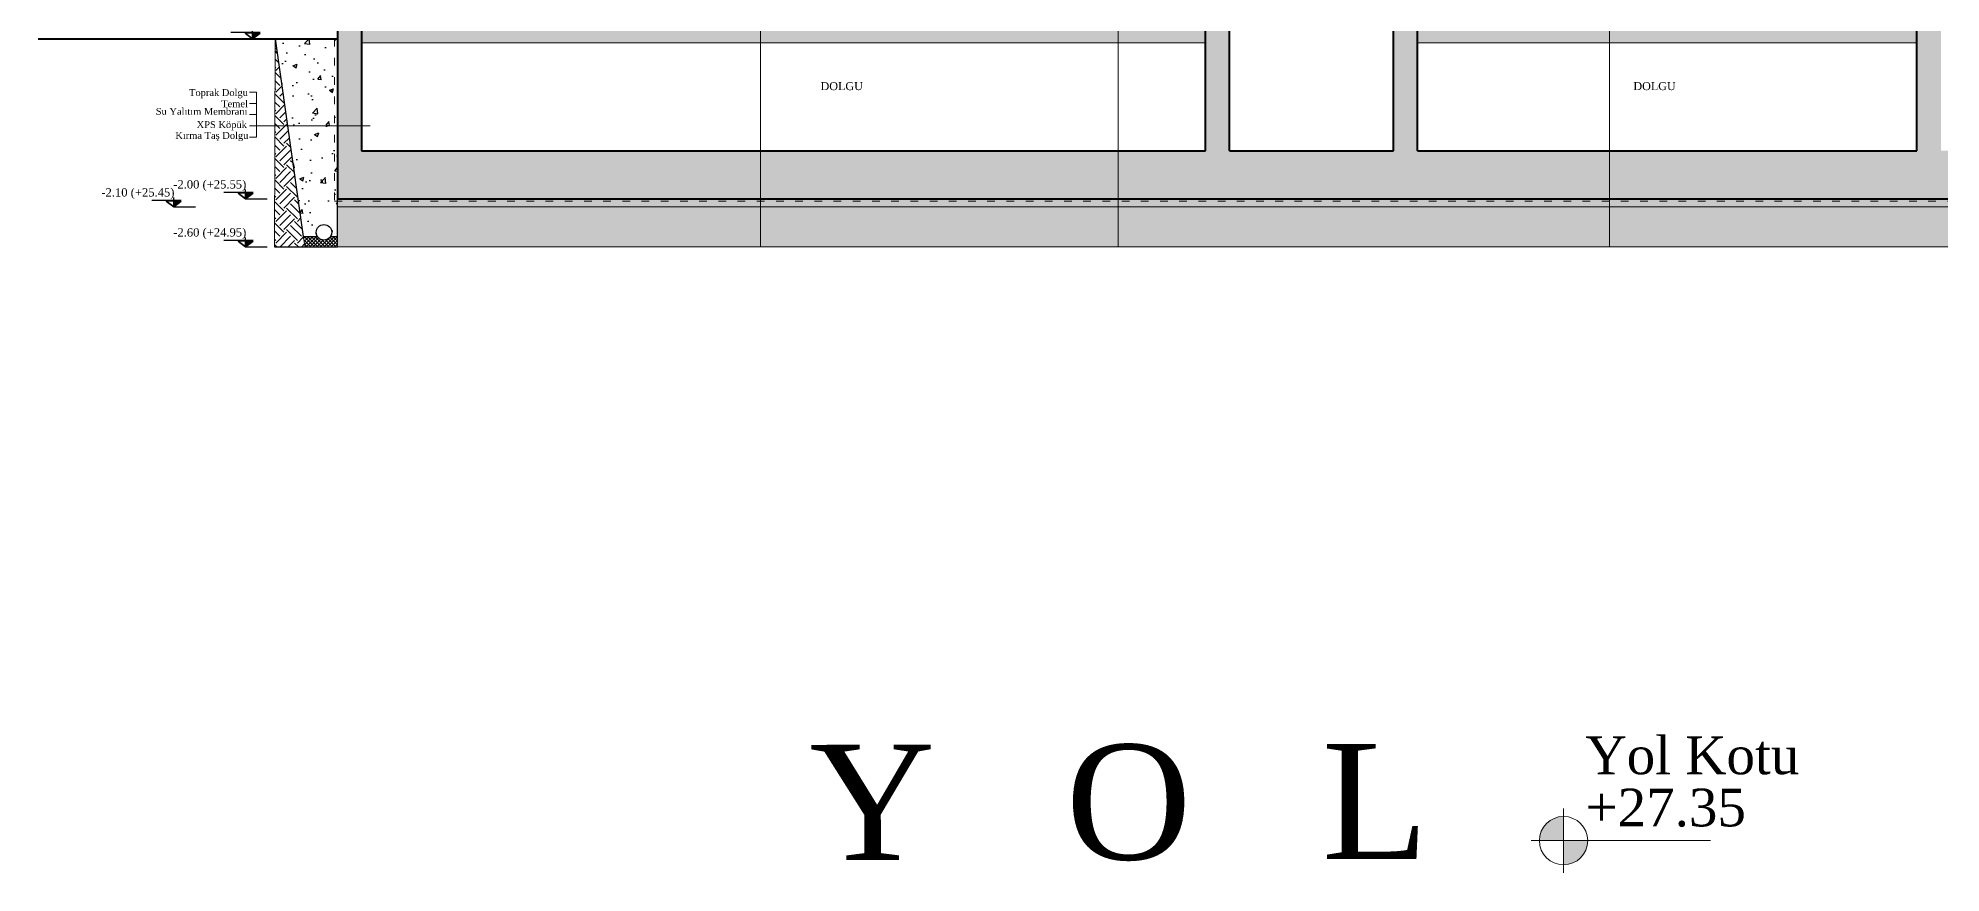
# Model space of a CAD drawing. Header units: centimetres. Extents: x 14449 to 53524, y -19051 to -10746.
# Drawn here: x 21237 to 21832, y -11804 to -11543 of the extents above; entities that cross this region are included whole.
import ezdxf

# ---------------------------------------------------------------- set-up
doc = ezdxf.new("R2010")
doc.units = ezdxf.units.CM
doc.linetypes.add('ACAD_ISO03W100', pattern=[30, 12, -18])
doc.linetypes.add('DOT', pattern=[6.35, 0, -6.35])
for name, color, linetype, lineweight in [('İNCE', 8, 'Continuous', 5), ('malzeme cizgisi', 242, 'Continuous', 20), ('P-TEFRİŞ', 253, 'Continuous', 5), ('P-ÖLÇÜ İÇ', 243, 'Continuous', 0), ('rtm-duv tugla', 22, 'Continuous', 35), ('rtm-mhl-yazı-malzeme', 7, 'Continuous', 13), ('rtm-sembol kot', 242, 'Continuous', 20), ('rtm-sembol kot yazı', 7, 'Continuous', 20), ('rtm-sıva', 252, 'Continuous', 15), ('rtm-tarama-betonarme', 51, 'Continuous', 13), ('rtm-tas_betonarme', 50, 'Continuous', 40), ('rtm-vaz-grid yazı', 7, 'Continuous', 20)]:
    doc.layers.add(name, color=color, linetype=linetype, lineweight=lineweight)
doc.layers.add('KOT', color=1, linetype='Continuous')
doc.layers.add('Tarama', color=7, linetype='Continuous')
doc.styles.add('ARIAL', font='times.ttf')
doc.styles.add('times new roman_1_18', font='times.ttf', dxfattribs={"height": 0.2})
doc.styles.add('VAZ-OLCU', font='times.ttf', dxfattribs={"height": 60})
doc.styles.add('ölçü', font='times.ttf', dxfattribs={"height": 10})

# ---------------------------------------------------------------- blocks, each defined once
blk = doc.blocks.new('DFSHDFHDFH')
at = {"layer": 'rtm-sembol kot'}
h = blk.add_hatch(color=256, dxfattribs=at)
h.paths.add_polyline_path([(-22171.3, 15649.3, 0.414214), (-22197.6, 15623.1), (-22171.3, 15623.1)])
h.paths.add_polyline_path([(-22171.3, 15596.8, 0.414214), (-22145.1, 15623.1), (-22171.3, 15623.1)])
for p, q in [((-22171.3, 15588.1), (-22171.3, 15658.1)), ((-22206.3, 15623.1), (-22011.9, 15623.1))]:
    blk.add_line(p, q, dxfattribs=at)
blk.add_circle((-22171.3, 15623.1), 26.2, dxfattribs=at)
blk = doc.blocks.new('gfsdhfdjfg')
at = {"layer": 'malzeme cizgisi'}
for points in [[(-6256, -2123), (-6256, -1670.1)], [(-6256, -1670.1), (-6248.9, -1670.1)], [(-6256, -1681.9), (-6248.9, -1681.9)], [(-6256, -1693.8), (-6248.9, -1693.8)], [(-6256, -1707.2), (-6248.9, -1707.2)], [(-6256, -1721.4), (-6248.9, -1721.4)], [(-6256, -1736), (-6248.9, -1736)], [(-6256, -1749.6), (-6248.9, -1749.6)], [(-6256, -1763.2), (-6248.9, -1763.2)], [(-6256, -1776.9), (-6248.9, -1776.9)], [(-6256, -1790.5), (-6248.9, -1790.5)]]:
    blk.add_lwpolyline(points, dxfattribs=at)
at = {"layer": 'rtm-mhl-yazı-malzeme', "linetype": 'Continuous', "lineweight": 0, "style": 'times new roman_1_18'}
for s, p in [(' seramik kaplama (2cm)', (-6249.5, -1673.7)), ('şap', (-6244.8, -1684.6)), ('grobeton 10cm', (-6244.8, -1697.4)), ('sıkıştırılmış dolgu 15cm', (-6244.8, -1710.9)), ('radye temel ', (-6244.8, -1739.7)), ('dolgu', (-6244.8, -1725.1)), ('ısı yalıtımı', (-6244.8, -1753.3)), ('su yalıtım(serpme kristalize kimyasal katkılı)', (-6244.8, -1766.9)), ('grobeton 10cm', (-6244.8, -1780.5)), ('sıkıştırılmış dolgu ', (-6244.8, -1795.4))]:
    blk.add_text(s, height=10, dxfattribs=at).set_placement(p)
blk = doc.blocks.new('kotson')
at = {"layer": 'KOT'}
blk.add_hatch(color=256, dxfattribs=at).paths.add_polyline_path([(0.3, 13.6), (18, 0), (18, 13.6)])
for p, q in [((70, 16), (0, 16)), ((18, 0), (0.3, 13.6)), ((0.3, 13.6), (35.6, 13.6)), ((18, 0), (18, 21.9)), ((35.6, 13.6), (18, 0)), ((18, 0), (35.6, 13.6)), ((18, 0), (18, 13.6)), ((18, 0), (-33.7, 0))]:
    blk.add_line(p, q, dxfattribs=at)

msp = doc.modelspace()

# ---------------------------------------------------------------- hatches: boundary and pattern name
at = {"layer": 'İNCE', "linetype": 'Continuous', "lineweight": -3}
h = msp.add_hatch(dxfattribs=at)
h.set_pattern_fill('EARTH', scale=0.75, angle=45, style=0)
h.set_pattern_definition([(45, (1829.0397, 9969.4897), (5e-16, 6.7351921), [4.7625, -4.7625]), (45, (1827.777, 9970.7525), (5e-16, 6.7351921), [4.7625, -4.7625]), (45, (1826.514, 9972.0154), (5e-16, 6.7351921), [4.7625, -4.7625]), (135, (1826.514, 9972.8573), (-6.7351921, 5e-16), [4.7625, -4.7625]), (135, (1827.777, 9974.12), (-6.7351921, 5e-16), [4.7625, -4.7625]), (135, (1829.0397, 9975.383), (-6.7351921, 5e-16), [4.7625, -4.7625])])
h.paths.add_polyline_path([(21311.01, -11608.71), (21320.64, -11608.71), (21319.95, -11605.51), (21316.18, -11578.78), (21311.22, -11543.71)])
h = msp.add_hatch(dxfattribs=at)
h.set_pattern_fill('AR-CONC', scale=0.075, style=0)
h.set_pattern_definition([(50, (1829.04, 9956.99), (13.66385, -1.1954314), [1.42875, -15.71625]), (355, (1829.04, 9956.99), (-2.6432566, 14.3292634), [1.143, -12.573044]), (100.451445, (1830.178, 9956.89), (11.0205935, 13.1338314), [1.2142507, -13.3567683]), (46.1842, (1829.04, 9960.8), (20.330928, -3.153175), [2.143125, -23.574375]), (96.63556, (1830.734, 9960.537), (17.80531, 18.55696), [1.821377, -20.03517]), (351.18415, (1829.04, 9960.8), (17.80531, 18.55696), [1.714498, -18.85948]), (21, (1830.945, 9959.847), (11.3710793, -7.66989), [1.42875, -15.71625]), (326, (1830.945, 9959.847), (4.635152, 13.8140975), [1.143, -12.573]), (71.451445, (1831.892, 9959.208), (16.0062314, 6.1442077), [1.2142507, -13.356745]), (37.5, (1829.0397, 9956.9897), (0.23164524, 6.3416279), [0, -12.4206, 0, -12.7635, 0, -12.620625]), (7.5, (1829.04, 9956.99), (5.0114747, 7.5135431), [0, -7.2771, 0, -12.13485, 0, -4.810125]), (327.5, (1824.7915, 9956.9897), (10.1692946, -0.4296558), [0, -4.7625, 0, -14.859, 0, -19.71675]), (317.5, (1822.8865, 9956.99), (11.1096886, 1.9069868), [0, -6.19125, 0, -9.8679, 0, -14.00175])])
edge = h.paths.add_edge_path()
edge.add_line((21319.95, -11605.51), (21324.47, -11605.52))
edge.add_arc((21326.48, -11604.17), 2.42, 180, 214.01835, ccw=False)
edge.add_arc((21326.48, -11604.17), 2.42, 0, 180, ccw=False)
edge.add_arc((21326.48, -11604.17), 2.42, -32.80355, 0, ccw=False)
edge.add_line((21328.51, -11605.48), (21330.7, -11605.48))
edge.add_line((21330.7, -11605.48), (21330.72, -11566.16))
edge.add_line((21330.72, -11566.16), (21330.73, -11543.71))
edge.add_line((21330.73, -11543.71), (21311.22, -11543.71))
edge.add_line((21311.22, -11543.71), (21314.66, -11568.07))
edge.add_line((21314.66, -11568.07), (21319.95, -11605.51))
at = {"layer": 'İNCE'}
h = msp.add_hatch(dxfattribs=at)
h.set_pattern_fill('TRIANG', color=256, scale=0.25)
h.set_pattern_definition([(60, (14736.1348, -9000.3627), (-1.190625, 2.062223), [1.190625, -1.190625]), (120, (14736.1348, -9000.3627), (-2.38125, 1e-09), [1.190625, -1.190625]), (0, (14735.5395, -8999.3316), (1.190625, 2.062223), [1.190625, -1.190625])])
h.paths.add_polyline_path([(21601.95, -11544.96), (21601.95, -11541.21), (21338.23, -11541.21), (21338.23, -11544.96)])
h = msp.add_hatch(dxfattribs=at)
h.set_pattern_fill('TRIANG', color=256, scale=0.25)
h.set_pattern_definition([(60, (15066.1008, -9000.3627), (-1.190625, 2.062223), [1.190625, -1.190625]), (120, (15066.1008, -9000.3627), (-2.38125, 1e-09), [1.190625, -1.190625]), (0, (15065.5055, -8999.3316), (1.190625, 2.062223), [1.190625, -1.190625])])
h.paths.add_polyline_path([(21824.2, -11544.96), (21824.2, -11541.21), (21668.2, -11541.21), (21668.2, -11544.96)])
h = msp.add_hatch(dxfattribs=at)
h.set_pattern_fill('TRIANG', color=256, scale=0.25)
h.set_pattern_definition([(60, (17202.9848, -7516.4639), (-1.190625, 2.062223), [1.190625, -1.190625]), (120, (17202.9848, -7516.4639), (-2.38125, 1e-09), [1.190625, -1.190625]), (0, (17202.3894, -7515.4328), (1.190625, 2.062223), [1.190625, -1.190625])])
h.paths.add_polyline_path([(22102.38, -11596.21), (22102.38, -11593.71), (21330.73, -11593.71), (21330.73, -11596.21)])
h = msp.add_hatch(dxfattribs=at)
h.set_pattern_fill('GRAVEL', color=256, scale=0.375)
h.set_pattern_definition([(228.012788, (14919.5305, -9002.0877), (-76.200000006, -85.724999995), [1.281455, -126.864314]), (184.969741, (14918.67325, -9003.0402), (114.299999955, 9.525000543), [2.199018, -217.702683]), (132.510447, (14916.4825, -9003.2307), (95.25000004, -104.774999963), [1.550556, -153.50521]), (267.273689, (14912.76775, -9005.61195), (9.52500002, 190.5), [2.002517, -198.24914]), (292.833654, (14912.6725, -9007.6122), (-47.625000004, 114.299999998), [1.963626, -194.399279]), (357.273689, (14913.4345, -9009.42195), (-190.5, 9.52500002), [2.002517, -198.24914]), (37.6942405, (14915.43475, -9009.5172), (-123.824999995, -95.250000007), [2.648226, -262.174182]), (72.2553284, (14917.53025, -9007.89795), (66.675000018, 209.549999994), [2.500198, -247.519712]), (121.4295656, (14918.29225, -9005.5167), (-76.20000001, 123.824999993), [2.009299, -198.920796]), (175.236358, (14917.2445, -9003.8022), (104.775, -9.52500002), [2.293925, -112.402264]), (222.397438, (14914.9585, -9003.6117), (-114.299999996, -104.775000004), [2.966542, -293.687897]), (138.814075, (14922.1975, -9005.7072), (-66.675, 57.15), [1.012517, -100.239622]), (171.4692344, (14921.4355, -9005.04045), (123.825000003, -19.049999978), [1.926307, -190.704896]), (225, (14919.5305, -9004.755), (-1e-15, -9.525), [1.347035, -12.123349]), (203.19859, (14918.8637, -9003.6117), (47.625, 19.05), [0.725405, -71.814834]), (291.80141, (14918.197, -9003.8975), (-9.525, 28.575), [1.025871, -50.267824]), (30.963757, (14918.578, -9004.85), (28.575, 19.05), [1.666199, -53.873618]), (161.56505, (14920.0067, -9003.9927), (19.05, -9.525), [1.204827, -28.915868]), (16.38954, (14912.6725, -9003.89745), (95.25, 28.575), [1.68783, -167.0956]), (70.346176, (14914.29175, -9003.4212), (-38.100000003, -104.775), [1.415996, -140.183309]), (293.19859, (14920.0067, -9002.0877), (-19.05, 47.625), [1.4508, -71.089438]), (343.61046, (14920.57825, -9003.4212), (-95.250000002, 28.574999993), [1.68783, -167.0956]), (339.443955, (14912.6725, -9009.803), (-47.625, 19.05), [1.627632, -79.754004]), (294.775141, (14914.1965, -9010.37445), (-47.625000057, 104.774999974), [1.36377, -135.013475]), (66.80141, (14920.102, -9011.6127), (19.05, 47.625), [1.4508, -71.089438]), (17.354025, (14920.6735, -9010.2792), (-123.824999998, -38.10000001), [1.596685, -158.07141]), (69.443955, (14915.4347, -9011.6127), (-19.05, -47.625), [0.813816, -80.56782]), (101.309932, (14919.5305, -9011.6127), (-9.525, 38.1), [0.48568, -48.082481]), (165.963757, (14919.4352, -9011.1365), (28.575, -9.525), [1.963626, -37.308955]), (186.009006, (14917.53025, -9010.6602), (95.25, 9.525000005), [1.819751, -180.155118]), (303.690068, (14918.578, -9005.7072), (-9.525, 19.05), [1.373715, -32.969161]), (353.1572266, (14919.34, -9006.8502), (161.925000001, -19.049999992), [2.398338, -237.435034]), (60.945396, (14921.72125, -9007.13595), (-38.1, -66.675), [0.980656, -97.085221]), (90, (14922.1975, -9006.279), (-9.525, 9.525), [0.5715, -8.9535]), (120.256437, (14917.33975, -9010.37445), (38.099999995, -66.675), [1.323251, -131.002278]), (48.012787, (14916.673, -9009.23145), (76.200000006, 85.724999994), [2.562911, -125.582858]), (0, (14918.3875, -9007.326), (9.525, 9.525), [2.4765, -7.0485]), (325.3048465, (14920.864, -9007.32645), (95.250000036, -66.67499995), [1.506036, -149.097438]), (254.054604, (14922.1022, -9008.1837), (-9.525, -38.1), [1.386859, -67.956188]), (207.6459754, (14921.72125, -9009.5172), (-180.975000007, -95.249999987), [2.258044, -223.546742]), (175.426079, (14919.721, -9010.56495), (-123.825, 9.525), [2.38886, -236.496924])])
h.paths.add_polyline_path([(22102.38, -11608.71), (22102.38, -11596.21), (21330.73, -11596.21), (21330.73, -11608.71)])
at = {"layer": 'rtm-tarama-betonarme'}
h = msp.add_hatch(dxfattribs=at)
h.set_pattern_fill('ANSI33', color=256, scale=0.375, style=0)
h.set_pattern_definition([(45, (13760.5536, -9495.2213), (-1.683798, 1.683798), []), (45, (13762.2373, -9495.2213), (-1.683798, 1.683798), [1.190625, -0.5953125])])
h.paths.add_polyline_path([(22102.38, -11538.71), (22094.88, -11538.71), (22094.88, -11578.71), (21831.7, -11578.71), (21831.7, -11538.71), (21824.2, -11538.71), (21824.2, -11578.71), (21668.2, -11578.71), (21668.2, -11538.71), (21660.7, -11538.71), (21660.7, -11578.71), (21609.45, -11578.71), (21609.45, -11538.71), (21601.95, -11538.71), (21601.95, -11578.71), (21338.23, -11578.71), (21338.23, -11538.71), (21330.73, -11538.71), (21330.73, -11593.71), (22102.38, -11593.71)])
at = {"layer": 'Tarama'}
h = msp.add_hatch(dxfattribs=at)
h.set_pattern_fill('ANSI37', scale=0.25, style=0)
h.set_pattern_definition([(45, (-3284.27465, 33724.3546), (-0.561266008, 0.561266008), []), (135, (-3284.27465, 33724.3546), (-0.561266008, -0.561266008), [])])
edge = h.paths.add_edge_path()
edge.add_arc((21326.51, -11604.17), 2.42, 212.80355, 270, ccw=False)
edge.add_line((21324.48, -11605.48), (21319.99, -11605.48))
edge.add_line((21319.99, -11605.48), (21320.65, -11608.71))
edge.add_line((21320.65, -11608.71), (21326.51, -11608.71))
edge.add_line((21326.51, -11608.71), (21326.51, -11606.59))
edge = h.paths.add_edge_path()
edge.add_line((21330.73, -11605.48), (21328.55, -11605.48))
edge.add_arc((21326.51, -11604.17), 2.42, 270, 327.19645, ccw=False)
edge.add_line((21326.51, -11606.59), (21326.51, -11608.71))
edge.add_line((21326.51, -11608.71), (21330.73, -11608.71))
edge.add_line((21330.73, -11608.71), (21330.73, -11605.48))

# ---------------------------------------------------------------- linework, layer by layer
at = {"layer": 'İNCE', "color": 7, "linetype": 'Continuous', "lineweight": -3}
msp.add_lwpolyline([(21319.95, -11605.51), (21324.47, -11605.52, -0.149533), (21324.06, -11604.17, -1), (21328.9, -11604.17, -0.144118), (21328.51, -11605.48), (21330.7, -11605.48), (21330.73, -11543.71), (21330.73, -11543.71), (21330.73, -11543.71), (21311.22, -11543.71)], format="xyb", close=True, dxfattribs=at)
at = {"layer": 'malzeme cizgisi'}
for p, q in [((21305.39, -11560.42), (21303.26, -11560.42)), ((21305.39, -11563.92), (21303.26, -11563.92)), ((21305.39, -11574.42), (21305.39, -11560.42)), ((21305.39, -11567.42), (21303.26, -11567.42)), ((21305.39, -11570.92), (21303.26, -11570.92)), ((21305.39, -11574.42), (21303.26, -11574.42)), ((21340.95, -11570.92), (21305.39, -11570.92))]:
    msp.add_line(p, q, dxfattribs=at)
at = {"layer": 'P-ÖLÇÜ İÇ', "color": 7}
msp.add_lwpolyline([(21311.01, -11608.71), (21320.64, -11608.71), (21319.95, -11605.51), (21311.22, -11543.71), (21311.22, -11543.71)], close=True, dxfattribs=at)
at = {"layer": 'rtm-sıva'}
for p, q in [((21338.23, -11544.96), (21601.95, -11544.96)), ((21668.2, -11544.96), (21824.2, -11544.96)), ((21330.73, -11593.71), (21330.73, -11608.71)), ((21330.73, -11596.21), (22102.38, -11596.21)), ((21330.73, -11608.71), (22102.38, -11608.71))]:
    msp.add_line(p, q, dxfattribs=at)
at = {"layer": 'rtm-sıva', "color": 3, "linetype": 'ACAD_ISO03W100', "ltscale": 0.2}
msp.add_lwpolyline([(21329.73, -11543.71), (21329.73, -11594.46), (22103.15, -11594.47), (22103.15, -11543.71)], dxfattribs=at)
at = {"layer": 'rtm-tas_betonarme'}
for p, q in [((21601.95, -11578.71), (21601.95, -11167.46)), ((21609.45, -11578.71), (21609.45, -11167.46)), ((21660.7, -11578.71), (21660.7, -11167.46)), ((21668.2, -11578.71), (21668.2, -11167.46)), ((21824.2, -11578.71), (21824.2, -11167.46)), ((21330.73, -11538.71), (21330.73, -11593.71)), ((21338.23, -11538.71), (21338.23, -11578.71)), ((21237.15, -11543.71), (21330.73, -11543.71)), ((21338.23, -11578.71), (21601.95, -11578.71)), ((21609.45, -11578.71), (21660.7, -11578.71)), ((21668.2, -11578.71), (21824.2, -11578.71)), ((21330.73, -11593.71), (22102.38, -11593.71))]:
    msp.add_line(p, q, dxfattribs=at)
at = {"layer": 'Tarama', "color": 7}
msp.add_line((21311.01, -11608.71), (21330.73, -11608.71), dxfattribs=at)
msp.add_circle((21326.48, -11604.17), 2.42, dxfattribs=at)

# ---------------------------------------------------------------- block references
at = {"layer": 'KOT', "xscale": -0.13125, "yscale": 0.13125, "zscale": 0.13125}
for p in [(21306.56, -11543.71), (21281.9, -11596.21), (21304.35, -11593.71), (21304.35, -11608.71)]:
    msp.add_blockref('kotson', p, dxfattribs=at)
at = {"layer": 'P-TEFRİŞ', "linetype": 'DOT', "xscale": 0.25, "yscale": 0.25, "zscale": 0.25}
for p in [(23026.9, -11077.95), (23138.66, -11077.95), (23292.16, -11077.95)]:
    msp.add_blockref('gfsdhfdjfg', p, dxfattribs=at)
at = {"layer": 'rtm-duv tugla', "color": 6, "xscale": 0.288, "yscale": 0.288, "zscale": 0.288}
msp.add_blockref('DFSHDFHDFH', (28099.11, -16293.69, 92.93), dxfattribs=at)

# ---------------------------------------------------------------- texts
at = {"layer": 'rtm-mhl-yazı-malzeme', "style": 'ölçü'}
for p in [(21481.64, -11559.76), (21735.61, -11559.76)]:
    msp.add_text('DOLGU', height=2.5, dxfattribs=at).set_placement(p)
at = {"layer": 'rtm-mhl-yazı-malzeme', "linetype": 'Continuous', "lineweight": 0, "char_height": 2.7, "attachment_point": 3, "style": 'times new roman_1_18'}
for s, width, insert in [('{\\H0.8x;Toprak Dolgu}', 75.0446, (21302.72, -11559.44)), ('{\\H0.8x;Temel}', 107.0407, (21302.72, -11562.94)), ('{\\H0.8x;Su Yalıtım Membranı}', 147.2309, (21302.56, -11565.32)), ('{\\H0.8x;XPS Köpük}', 147.2309, (21302.39, -11569.45)), ('\\pxt9;{\\H0.8x;Kırma Taş Dolgu}', 147.2309, (21302.87, -11572.84))]:
    msp.add_mtext_dynamic_manual_height_columns(s, width=width, gutter_width=12.5, heights=[13.31], dxfattribs=dict(at, insert=insert))
at = {"layer": 'rtm-sembol kot yazı', "style": 'VAZ-OLCU'}
for s, height, p in [('-2.00 (+25.55) ', 2.6, (21279.38, -11590.5, -22.97)), ('-2.10 (+25.45) ', 2.6, (21256.93, -11593, -22.97)), ('-2.60 (+24.95) ', 2.6, (21279.38, -11605.5, -22.97)), ('Yol Kotu ', 11.796, (21720.64, -11773.48, 477.95)), ('+27.35', 11.796, (21720.64, -11789.78, 477.95))]:
    msp.add_text(s, height=height, dxfattribs=at).set_placement(p)
at = {"layer": 'rtm-vaz-grid yazı', "linetype": 'Continuous', "lineweight": -2, "insert": (21574.87, -11782.41, 102.85), "char_height": 36, "attachment_point": 5, "rotation": 0.10297, "style": 'ARIAL'}
msp.add_mtext('{\\fTimes New Roman|b0|i0|c162|p18;Y   O   L}', dxfattribs=at)

doc.saveas('drawing.dxf')
